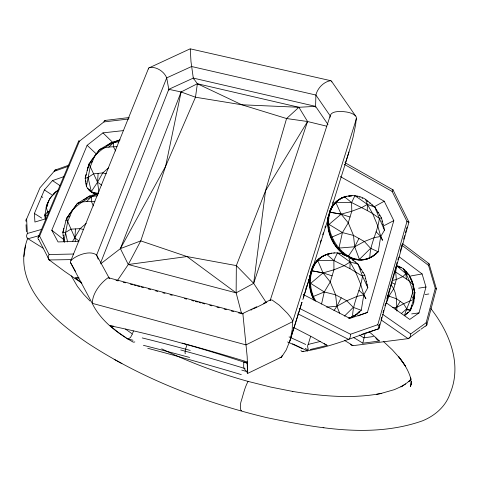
<?xml version="1.0" encoding="UTF-8"?>
<svg xmlns="http://www.w3.org/2000/svg" width="479" height="479" viewBox="0 0 479 479"><rect width="100%" height="100%" fill="white"/><g stroke="black" fill="none" stroke-linecap="round" stroke-linejoin="round"><path stroke-width="0.72" d="M241.62 313.829L236.135 292.849L236.339 265.6L265.522 190.816L286.58 118.541L298.908 107.278L315.601 106.362L327.971 124.492M382.487 240.213L380.745 236.488L384.493 230.195L379.386 218.394L372.626 213.592L367.279 210.544L367.399 204.401L365.579 199.318C352.688 191.079 333.857 197.246 329.582 212.281M411.365 381.26L411.299 384.182L410.545 377.608L410.982 379.326C408.832 370.884 404.042 363.531 398.744 356.741L405.521 366.148L399.791 358.172L392.349 349.85L383.266 341.299M315.577 107.248L315.889 95.034C317.439 88.262 323.738 81.646 330.708 80.682L331.426 81.101L356.37 117.098L355.652 124.57L353.179 136.76L349.904 148.963L345.479 162.842M369.105 331.779A185.577 63.863 18.7 0 1 378.045 339.671L379.416 341.03L362.825 343.186L365.214 332.965M321.535 304.075L324.265 291.962L330.247 281.939L333.947 269.803L333.869 260.552L337.456 252.87L350.149 261.995L355.43 271.599L360.705 284.286L363.795 294.813L365.89 298.734L363.783 294.813L367.812 287.711L362.447 276.12L349.927 268.605L350.149 261.995L348.431 256.325C334.564 247.924 315.254 255.624 311.039 271.3L311.745 272.563M382.487 240.207L380.745 236.488L378.23 251.798C347.305 281.754 307.506 217.526 341.862 197.941M413.425 300.357L413.832 296.788M315.841 301.261C307.261 286.933 308.177 264.534 323.996 255.588L323.373 255.876M330.079 117.295C329.732 111.565 337.282 111.469 341.335 111.475C346.293 111.811 351.855 112.373 355.658 115.906M346.862 256.02C332.857 247.38 325.127 229.615 329.211 213.538M314.895 299.489L314.272 299.746C309.763 291.346 308.632 281.293 310.901 272.024M83.753 229.603L80.149 228.639L75.502 228.896L74.892 237.955L75.437 241.572M106.314 173.769L102.751 172.913L98.123 173.374L97.536 182.212L98.89 191.498M411.299 381.763L410.557 386.565L411.287 383.206M348.431 256.325L358.005 264.139L362.447 276.12C360.759 290.136 352.58 302.644 352.598 316.841L348.443 318.182M386.2 303.62L388.912 296.142L393.72 288.795L396.325 279.508L395.684 272.078L396.552 265.695C402.599 267.06 407.413 271.719 410.18 277.078C418.245 289.412 407.551 303.506 404.48 315.655L410.084 310.829L411.563 307.925M365.579 199.318L374.889 207.138L379.386 218.394C377.733 231.986 369.818 244.098 369.842 257.894C363.268 260.947 355.616 260.175 349.179 257.157M414.048 300.261L414.778 293.585L413.209 283.76M266.18 302.488L253.672 283.346L265.522 190.816L307.554 121.516L298.908 107.278L197.366 83.735L181.098 91.962L168.794 89.316L100.62 262.893M413.76 302.518L413.976 300.842M46.511 207.371C47.684 200.06 52.804 193.672 58.833 189.582M168.794 89.316L193.288 78.095L197.366 83.735L195.486 97.219L165.632 166.255L140.76 240.895L128.276 264.51L117.642 280.233M430.849 308.596C449.302 332.109 462.445 364.142 450.08 393.481C445.841 406.42 434.83 415.802 422.502 420.825C372.141 438.578 317.05 428.064 266.27 417.526C203.383 402.33 141.928 378.673 87.639 343.126C54.103 320.439 10.047 284.113 27.812 238.039M23.95 256.469L25.579 245.356M45.11 218.879L44.978 215.334L46.194 207.09L46.792 205.263L47.08 206.479L46.798 205.246L47.972 202.874M354.783 315.691L351.478 317.242L356.975 314.206L361.268 310.272L363.795 294.813L358.945 290.31M64.515 242.278L63.947 241.296L67.713 221.549L72.329 210.323L77.424 203.389L89.483 196.061L98.285 193.456M90.022 190.864L93.261 192.534L97.189 193.199L97.896 193.803C92.986 193.809 88.639 190.714 86.43 186.439L90.226 166.824L94.656 156.058L99.512 149.598L111.2 142.724L119.93 139.892M403.384 268.695C409.078 279.059 413.976 290.28 413.67 302.345L413.593 299.411L414.778 293.585L413.239 284.927L409.216 275.03L405.875 273.647L396.552 265.695M298.908 107.278L241.805 104.781L195.486 97.219L181.098 91.962L165.632 166.255L120.403 248.619L100.656 263.833M337.827 248.595L338.916 248.086L342.419 232.59L348.251 222.849L351.79 211.239L351.61 202.539L354.915 195.672L367.399 204.401L374.889 207.138L381.524 217.963L384.493 230.195M86.142 174.338L85.178 178.278L86.43 186.439M63.881 228.387L62.833 232.56L63.947 241.296M87.118 170.458L87.471 169.063M282.065 355.61L281.646 356.951L286.244 349.927L290.16 340.072L292.244 329.504L292.465 320.475L290.639 317.29L287.454 313.326L279.197 305.129L272.084 300.016L270.324 299.884L270.126 300.638L330.145 115.816L315.889 95.034L191.588 66.521L166.692 77.885L96.62 255.085L98.165 259.199M436.351 288.825L426.741 325.133M386.397 302.914L409.755 319.433L419.017 312.895L425.975 286.999L422.095 273.94L399.342 256.936M303.548 351.143L302.447 351.574C318.224 349.311 333.54 344.641 348.538 339.371L378.368 328.869L378.751 327.492M379.14 326.115L379.721 324.055M381.074 319.254L381.655 317.2M383.002 312.422L383.577 310.38M384.918 305.626L385.493 303.59M386.822 298.86L387.966 294.819M388.152 294.148L389.852 288.107M390.229 286.771L390.798 284.771M391.169 283.436L391.738 281.43M392.109 280.101L394.169 272.802M394.54 271.485L395.097 269.497M395.474 268.18L396.031 266.204M396.396 264.887L397.139 262.258M397.881 259.636L398.432 257.672M400.27 251.146L401.007 248.541M401.21 247.823L402.222 244.218M403.641 239.195L404.653 235.608M405.456 232.758L406.06 230.615M406.461 229.19L407.06 227.064M379.105 328.049L408.91 222.238M65.857 220.831C71.227 207.15 85.322 199.108 98.297 193.57M364.872 313.404L367.405 312.428L393.804 220.633L384.236 201.234L340.306 176.571M132.378 333.989L130.48 337.527L127.989 339.018L133.006 340.24M310.673 336.264L308.314 343.988A3.874 1.215 -65.4 0 1 308.165 344.437C306.069 346.862 311.111 352.706 305.303 348.347M53.756 194.839L54.163 193.522L55.408 192.72M290.16 340.072L301.944 302.357M302.83 299.513L309.5 278.167M356.514 118.403L292.705 321.625L246.008 344.892L92.225 303.321L70.623 262.803L70.431 261.708L148.664 68.06L190.163 48.822L330.708 80.682M303.931 294.938L304.369 293.537M305.895 288.669L306.764 285.885M308.284 281.041L308.716 279.658M310.655 273.461L311.087 272.084M313.015 265.917L313.44 264.552M320.223 242.877L321.068 240.189M322.738 234.842L323.367 232.836M325.031 227.519L325.445 226.19M327.929 218.25L328.343 216.933M332.648 203.174L333.055 201.875M289.364 342.545L299.986 308.584M300.429 307.171L301.98 302.219M303.303 297.974L348.993 151.999M181.098 91.962L120.403 248.619L128.276 264.51L236.135 292.849L253.672 283.346L307.554 121.516L326.774 126.211M187.032 344.706L186.295 346.82A5.275 1.042 -74.6 0 0 185.283 353.777M148.34 68.976L148.664 68.06M132.677 333.073L133.449 330.995M411.359 307.38L412.108 305.38L412.772 305.279L410.299 309.26L410.964 309.165M296.417 318.355L296.244 318.792M78.293 241.326L58.037 241.931L51.786 230.219L87.124 145.311L102.967 132.875L123.049 130.641M413 304.728L413.688 303.081M78.712 140.94L38.086 237.626M128.941 118.942L103.907 121.929L79.484 141.155L39.607 236.135L49.098 254.523L73.646 254.026M46.152 218.681L34.919 222.028L34.392 213.46L44.403 189.935L52.48 180.589L63.791 176.691M68.359 166.315L54.085 171.392L39.949 187.84L26.638 218.969L27.333 233.483L41.673 229.387M327.983 224.932L329.055 224.388L342.419 232.59L353.49 235.434L358.933 238.47L354.711 246.769L348.544 255.948L347.449 256.439M309.596 283.849L310.661 283.388L324.265 291.962L335.599 294.813L341.204 297.794L336.893 306.273L333.971 310.572M47.17 203.814L48.074 202.234M88.358 167.183L87.651 168.368C92.118 154.004 106.482 145.071 119.912 139.964M387.745 295.262L388.912 296.142L396.762 298.878L400.193 301.327L396.48 307.512L395.049 309.141M93.962 192.271L92.519 192.648L91.297 191.606L97.536 182.212L102.751 172.913L108.709 167.752M241.709 410.683C239.751 411.186 240.374 403.414 240.919 402.031C243.158 395.211 244.643 387.445 248.098 381.404L270.605 387.044L292.837 391.469L292.268 391.373C321.75 396.205 352.221 399.037 381.799 393.355L376.584 394.319M72.431 241.584L80.149 228.639L86.202 223.442M45.822 218.807L44.978 215.334L47.367 211.94L49.343 211.341M93.848 157.615L99.512 149.598C104.913 146.987 111.08 146.73 116.984 146.682M75.502 228.896L70.898 229.166L65.491 232.465L62.833 232.56L66.617 218.179L77.424 203.389L79.245 202.719M92.998 158.771L88.968 163.98L85.178 178.278L88.064 177.481L93.531 173.835L98.123 173.374M70.832 260.576C76.215 255.229 90.16 249.798 96.62 255.085L109.469 278.616L108.901 277.88L108.014 277.784C100.201 283.257 92.118 293.789 92.363 303.602C93.016 304.973 93.74 306.309 94.489 307.632C103.362 322.541 117.72 333.27 132.569 341.761M354.137 315.93L356.484 314.386L359.729 311.17M410.862 379.272L408.946 381.422L410.048 380.218L407.366 382.613L400.941 386.858L405.629 384.044M71.449 211.628L72.748 210.275M405.797 314.805L405.132 314.901L407.946 312.482L408.611 312.38M77.424 203.389L82.029 201.946L86.627 201.593L91.734 196.486L97.506 195.779M358.304 259.858L359.412 259.373L370.608 248.302L378.23 251.798L377.105 252.295M344.437 316.122L353.286 307.368L361.268 310.272M108.787 147.197L113.685 142.461L118.876 141.808M401.402 313.5L406.707 308.799L410.084 310.829L413.593 299.423L403.605 303.764L396.48 307.512L392.804 307.572M46.798 205.246L47.822 204.347M329.055 224.388L341.15 214.173L350.017 217.029M310.661 283.388L323.038 272.922L333.947 269.803L344.401 265.594L350.149 261.995L358.005 264.139L364.794 275.138L367.812 287.711M374.063 255.319L376.165 253.81M344.485 340.401A188.271 60.983 18.5 0 1 353.047 345.664L408.096 338.641L420.023 329.923M92.447 161.429L88.974 163.986L97.536 182.212L101.644 185.122M421.095 329.145L425.37 326.055M106.691 145.885L111.2 142.724L113.685 142.461L113.409 146.64L115.643 151.017M83.693 199.977L89.483 196.061L91.734 196.486L91.267 201.228L93.429 205.988M70.024 215.927L66.629 218.161L67.713 221.549L74.892 237.955L79.053 241.021M368.722 258.379L374.069 255.511M374.865 206.413L384.236 201.234M339.072 199.557L339.545 199.3M341.24 198.276L344.473 196.791L351.61 202.539L367.279 210.544M336.911 201.192L337.533 200.857M346.748 196.174L343.395 197.372M334.779 203.174L335.851 202.599L351.61 202.539M349.269 195.779L348.79 196.037L351.999 195.612M333.306 205.15L333.929 204.82M331.899 207.437L332.366 207.185M330.576 210.006L331.193 209.676M356.771 196.6L357.4 196.264M329.336 212.85L330.408 212.287L341.162 214.149L351.79 211.239L361.908 207.473L367.399 204.401L372.626 213.592L377.787 225.998L380.757 236.482L374.404 237.554L364.351 241.506L354.711 246.769L338.916 248.086M359.543 197.336L360.028 197.085M384.26 225.543L393.804 220.633M328.822 215.604L329.438 215.281M362.13 198.438L362.765 198.108M328.42 218.55L328.893 218.31M367.213 201.36L367.854 201.03M328.145 221.669L328.762 221.352M369.698 203.168L370.183 202.922M263.546 303.327L270.324 299.884M371.896 205.287L372.536 204.964M328.564 227.992L329.181 227.675M329.259 231.129L329.726 230.89M402.21 386.092L394.409 389.637L380.506 393.594M375.973 210.053L376.62 209.73M330.061 234.309L330.684 234.003M250.882 310.147L252.205 309.488M253.535 308.835L266.809 302.279M377.817 212.658L378.308 212.419M256.636 306.77L242.841 313.458L108.901 277.88M330.971 237.506L342.419 232.59M379.302 215.484L379.949 215.167M332.588 240.38L333.21 240.081M281.424 357.124L247.739 373.392L247.176 356.621L242.841 313.458L242.919 314.074M334.282 243.206L334.755 242.979M381.757 221.376L382.404 221.064M336.036 245.955L336.659 245.661M382.709 224.388L383.2 224.16M383.248 227.513L383.901 227.208M321.128 257.277L321.595 257.055M349.927 268.605L333.869 260.552L326.678 254.343L325.606 254.846L329.037 253.613M318.894 259.025L319.511 258.738M331.636 253.116L328.414 253.9M316.691 261.115L317.763 260.618L333.869 260.552M333.827 253.163L334.45 252.87M340.264 250.81L340.898 250.523M315.158 263.234L315.775 262.947M339.395 253.672L340.024 253.385M313.697 265.653L314.164 265.438M342.701 252.876L343.18 252.655M342.73 254.139L342.251 254.361L344.245 255.151M312.32 268.342L312.937 268.06M345.108 254.762L345.742 254.475M344.91 255.415L345.545 255.127M311.039 271.3L312.104 270.815L323.044 272.898L332.097 275.856M310.488 274.198L311.105 273.922M350.335 257.63L350.975 257.349M350.143 258.283L350.778 258.001M310.063 277.269L310.53 277.06M353.137 258.612L353.622 258.397M353.179 259.875L352.694 260.091L353.598 260.935M355.801 259.355L356.442 259.073M309.763 280.496L310.38 280.227M354.951 262.211L355.592 261.929M361.256 259.846L361.902 259.564M363.992 259.594L364.483 259.378M366.489 259.103L367.142 258.822M371.303 257.157L371.955 256.876M310.17 287.029L310.787 286.765M359.136 267.019L359.783 266.743M310.871 290.268L311.338 290.07M361.513 269.461L361.028 269.671L360.268 268.611M311.691 293.531L312.308 293.274M362.447 276.12L364.794 275.138M362.543 272.539L363.19 272.27M116.265 141.748L114.541 142.467L113.858 141.838M312.625 296.788L324.265 291.962M365.052 278.562L365.699 278.299M366.016 281.664L366.507 281.466M366.567 284.873L367.213 284.61M120.403 248.619L140.76 240.895L186.966 256.552L236.339 265.6L253.672 283.346M364.244 313.643L357.987 315.924M358.49 312.631L359.142 312.392M356.484 314.386L356.975 314.206M69.024 165.105L55.049 170.087M378.368 328.869L364.968 333.36M367.405 312.428L349.856 318.409L303.345 294.573M57.923 190.917L55.947 191.558L49.744 198.671L46.194 207.09L48.199 213.921M149.352 67.449C156.25 66.425 164.177 71.431 166.692 77.885L168.961 90.208M78.778 278.048L75.107 278.042L81.065 282.059M387.523 296.585L388.912 296.142M361.723 334.366L364.321 333.558M327.043 345.389L311.733 336.785L293.376 327.337M38.901 235.722L28.027 238.752L43.014 248.104M325.63 345.79L310.164 349.532M320.421 341.425L308.177 344.431M392.109 280.52L396.325 279.508L402.977 276.527L405.875 273.647L406.366 279.012L409.737 281.478L413.239 284.927M363.789 294.836L357.166 296.357L346.784 300.764L336.893 306.273L326.612 307.141M379.386 218.394L381.524 217.963M398.067 266.144L397.408 266.27L400.845 267.779L401.504 267.653M399.229 266.893L399.726 266.797M404.731 270.036L404.072 270.156L407.006 273.341L407.665 273.222M405.671 271.641L406.168 271.551M410.689 275.988L422.095 273.94M409.521 277.197L410.18 277.078M99.512 149.598L100.961 149.346M410.677 279.317L411.174 279.227M411.527 281.58L412.185 281.466M412.946 286.322L413.611 286.208M413.503 288.759L414.006 288.675M425.975 286.999L418.658 288.19M413.958 292.663L415.383 292.429M413.856 296.19L414.521 296.082M413.748 298.591L414.251 298.507M406.671 313.787L407.174 313.709M97.189 193.199L98.464 193.013M419.017 312.895L411.695 313.889M128.276 264.51L186.966 256.552L236.135 292.849M373.458 336.521L363.824 337.821A205.94 67.395 18.5 0 0 359.214 334.977M129.21 117.541L104.943 120.451M113.733 326.217L110.182 325.816M75.059 278.03L78.903 277.628M352.933 345.682L351.574 345.359L350.365 344.167M86.627 201.593L94.89 201.336M38.841 239.734L49.229 259.959L70.862 259.618M394.217 271.97L395.684 272.078L406.366 279.012M323.109 427.633L323.918 427.729M307.554 121.516L286.58 118.541L241.805 104.781L197.366 83.735M244.506 361.896L247.146 363.178L247.2 363.92M413.413 289.262L414.664 289.478M330.408 212.287L341.15 214.173L348.251 222.849L353.49 235.434L354.711 246.769L359.412 259.373M312.104 270.815L323.038 272.922L330.247 281.939L335.599 294.813L336.893 306.273L339.641 313.176M110.104 325.744C156.525 335.3 202.192 348.233 247.146 363.178M193.288 78.095L315.601 106.362M327.145 345.359L324.193 343.694M78.891 140.898L79.484 141.155M115.96 280.341L118.127 280.916M123.175 282.257L125.336 282.832M130.39 284.173L132.551 284.748M133.994 285.131L136.156 285.706M137.599 286.089L139.766 286.664M141.209 287.047L143.371 287.622M148.424 288.969L150.586 289.544M155.633 290.885L157.801 291.46M162.848 292.801L165.01 293.376M170.063 294.717L172.224 295.292M184.487 298.549L186.654 299.124M191.702 300.465L193.863 301.04M195.306 301.423L197.474 301.998M198.917 302.381L201.078 302.962M202.521 303.345L204.689 303.92M209.736 305.261L211.898 305.836M216.951 307.177L219.113 307.752M224.16 309.093L226.328 309.668M231.375 311.009L233.542 311.584M238.59 312.925L240.751 313.5M241.763 370.087L247.487 371.824L245.416 370.393L244.045 368.213L243.655 366.339L243.799 361.98M379.416 341.03L377.141 339.803L375.793 337.935M391.81 282.76L395.019 284.143M161.692 348.814C189.379 362.369 218.4 373.159 248.098 381.404L248.176 381.506M297.776 313.751L348.538 339.371M299.219 308.219L350.55 334.24L377.799 324.714L406.964 221.472L392.163 191.474L344.275 164.339M341.204 297.794L346.784 300.764L353.286 307.368M114.158 359.334L121.906 363.591M358.933 238.47L364.351 241.506L370.608 248.302M392.9 189.786L344.94 162.65M127.959 339.018L127.48 338.725M41.733 218.083L34.392 213.46M127.24 338.575L126.875 338.348M362.825 343.186L360.322 341.605A202.797 65.815 18.5 0 0 353.424 337.414M126.157 337.887L118.427 332.492L111.14 326.654M81.861 283.167L64.791 271.503L49.229 259.959M51.612 194.66L44.403 189.935M52.48 180.589L59.911 185.547M132.348 333.971L125.522 329.091M381.356 320.116L408.096 338.641M382.601 314.314L410.731 333.935L426.16 322.738L435.279 288.346L428.537 265.39L401.887 245.212M400.193 301.327L403.605 303.764L406.707 308.799M428.729 263.45L402.576 243.673M63.629 239.494L51.786 230.219M63.575 239.548L64.306 240.129M63.258 237.5L63.815 237.937M63.012 235.165L63.743 235.74M92.178 195.21L92.884 195.809M95.231 193.067L95.77 193.528M93.261 192.534L93.968 193.139M87.573 188.265L90.729 191.468M94.668 194.456L95.207 194.917M88.777 189.744L89.31 190.205M85.663 182.942L86.196 183.403M86.016 184.846L86.717 185.451M85.388 180.745L86.088 181.349M116.331 141.03L116.846 141.503M87.124 145.311L96.62 154.25M102.967 132.875L112.733 142.413M90.082 301.087L83.639 294.28L77.436 286.424L71.299 275.904M376.105 231.764L380.745 236.488M341.174 214.167L335.851 202.599M323.044 272.898L317.763 260.618M390.954 284.801C397.366 292.142 396.378 302.105 396.947 311.081M75.466 271.371L70.623 262.803M411.467 296.034L413.593 299.411M331.426 81.101L331.851 81.909M408.886 222.046L393.014 189.876M190.265 49.098L190.983 61.587L193.42 78.999M436.369 288.711L429.088 263.893M44.978 215.334L45.301 216.508M88.064 177.481L91.297 191.606M65.491 232.465L67.599 241.925M247.2 363.974L247.487 371.219M26.052 224.723L26.381 231.698M142.227 337.929A204.767 17.831 16.1 0 1 190.235 350.43M182.122 343.114A204.743 21.944 16.5 0 1 247.248 361.932M281.52 357.226A5.377 2.173 40.7 0 1 279.97 357.232M147.777 348.299A184.924 10.346 16.2 0 1 241.296 374.596M247.505 373.357A5.514 1.03 84.5 0 1 246.996 372.267M134.827 341.916A5.431 3.06 -51.4 0 1 132.893 342.012M143.419 345.323A199.288 15.633 16.1 0 1 189.588 357.46M180.709 349.981A199.27 19.705 16.4 0 1 245.05 368.561M49.169 260.037A4.101 3.347 -60 0 1 49.151 254.571M38.739 239.775A4.149 2.599 4 0 1 39.685 236.201M103.955 121.971A3.97 2.054 68 0 1 105.62 120.403M47.062 215.646A1064.332 881.857 -43.9 0 1 44.613 214.131M42.799 197.402A1345.385 402.599 26.5 0 1 41.571 196.606M27.92 238.847A3.952 3.7 -45 0 1 27.447 233.56M54.169 171.44A3.856 2.287 50.8 0 1 56.277 170.015M26.088 221.31A3.82 2.371 13.8 0 1 26.698 219.011M96.644 194.097A31.824 18.184 -48.5 0 1 88.855 189.391M98.267 193.989A31.836 18.184 -48.5 0 1 88.537 189.121M313.883 300.076A33.77 27.632 67.4 0 1 309.805 275.587M312.039 268.15A33.77 27.632 67.4 0 1 330.881 253.559M356.154 314.41A33.77 27.632 67.4 0 1 349.245 318.086M314.164 299.962A33.781 27.638 67.4 0 1 331.163 253.427M359.561 311.392A33.781 27.638 67.4 0 1 356.448 314.302M354.089 315.912A33.781 27.638 67.4 0 1 349.538 317.984M375.308 254.044A33.045 26.447 64.6 0 1 349.652 257.75M346.61 256.211A33.045 26.447 64.6 0 1 328.414 215.586M330.282 209.862A33.045 26.447 64.6 0 1 345.114 196.893M376.997 252.451A33.057 26.453 64.6 0 1 349.939 257.624M346.898 256.079A33.057 26.453 64.6 0 1 327.965 223.418A33.057 26.453 64.6 0 1 345.395 196.743M348.784 196.151A33.057 26.453 64.6 0 1 351.538 196.055M327.816 217.795A22.345 18.148 66.9 0 1 328.474 217.209M326.091 226.555A5.239 2.389 17 0 1 325.085 226.328M426.106 322.75A4.03 2.341 31 0 1 425.412 326.115M410.21 309.536A1014.444 636.513 62.8 0 1 406.551 309.961M428.819 293.968A1234.599 430.705 13.6 0 1 425.124 294.567M410.623 333.965A4.179 3.119 -89.5 0 1 408.138 338.791M428.028 263.288A4.06 1.587 -31.8 0 1 428.46 265.402M436.303 288.879A4.048 0.617 -1.7 0 1 436.04 289.017M435.195 288.358A4.048 0.617 -1.7 0 1 436.261 288.615M289.071 336.911A205.563 42.643 21 0 1 305.698 344.467M329.097 210.814A200.054 95.74 15.8 0 1 330.193 211.287M350.508 334.264A4.293 2.257 -85.2 0 1 348.544 339.473M377.733 324.75A4.329 2.299 40.9 0 1 378.458 328.971M292.507 343.808A186.379 38.931 21.1 0 1 307.746 351.011M302.375 351.682A5.371 2.335 -87.4 0 1 300.932 350.329M392.63 189.57A4.131 0.964 -46.1 0 1 392.127 191.492M406.869 221.526A4.197 0.922 -10.4 0 1 407.94 222.753M287.586 341.952A201.617 40.895 21 0 1 302.674 348.802"/></g></svg>
